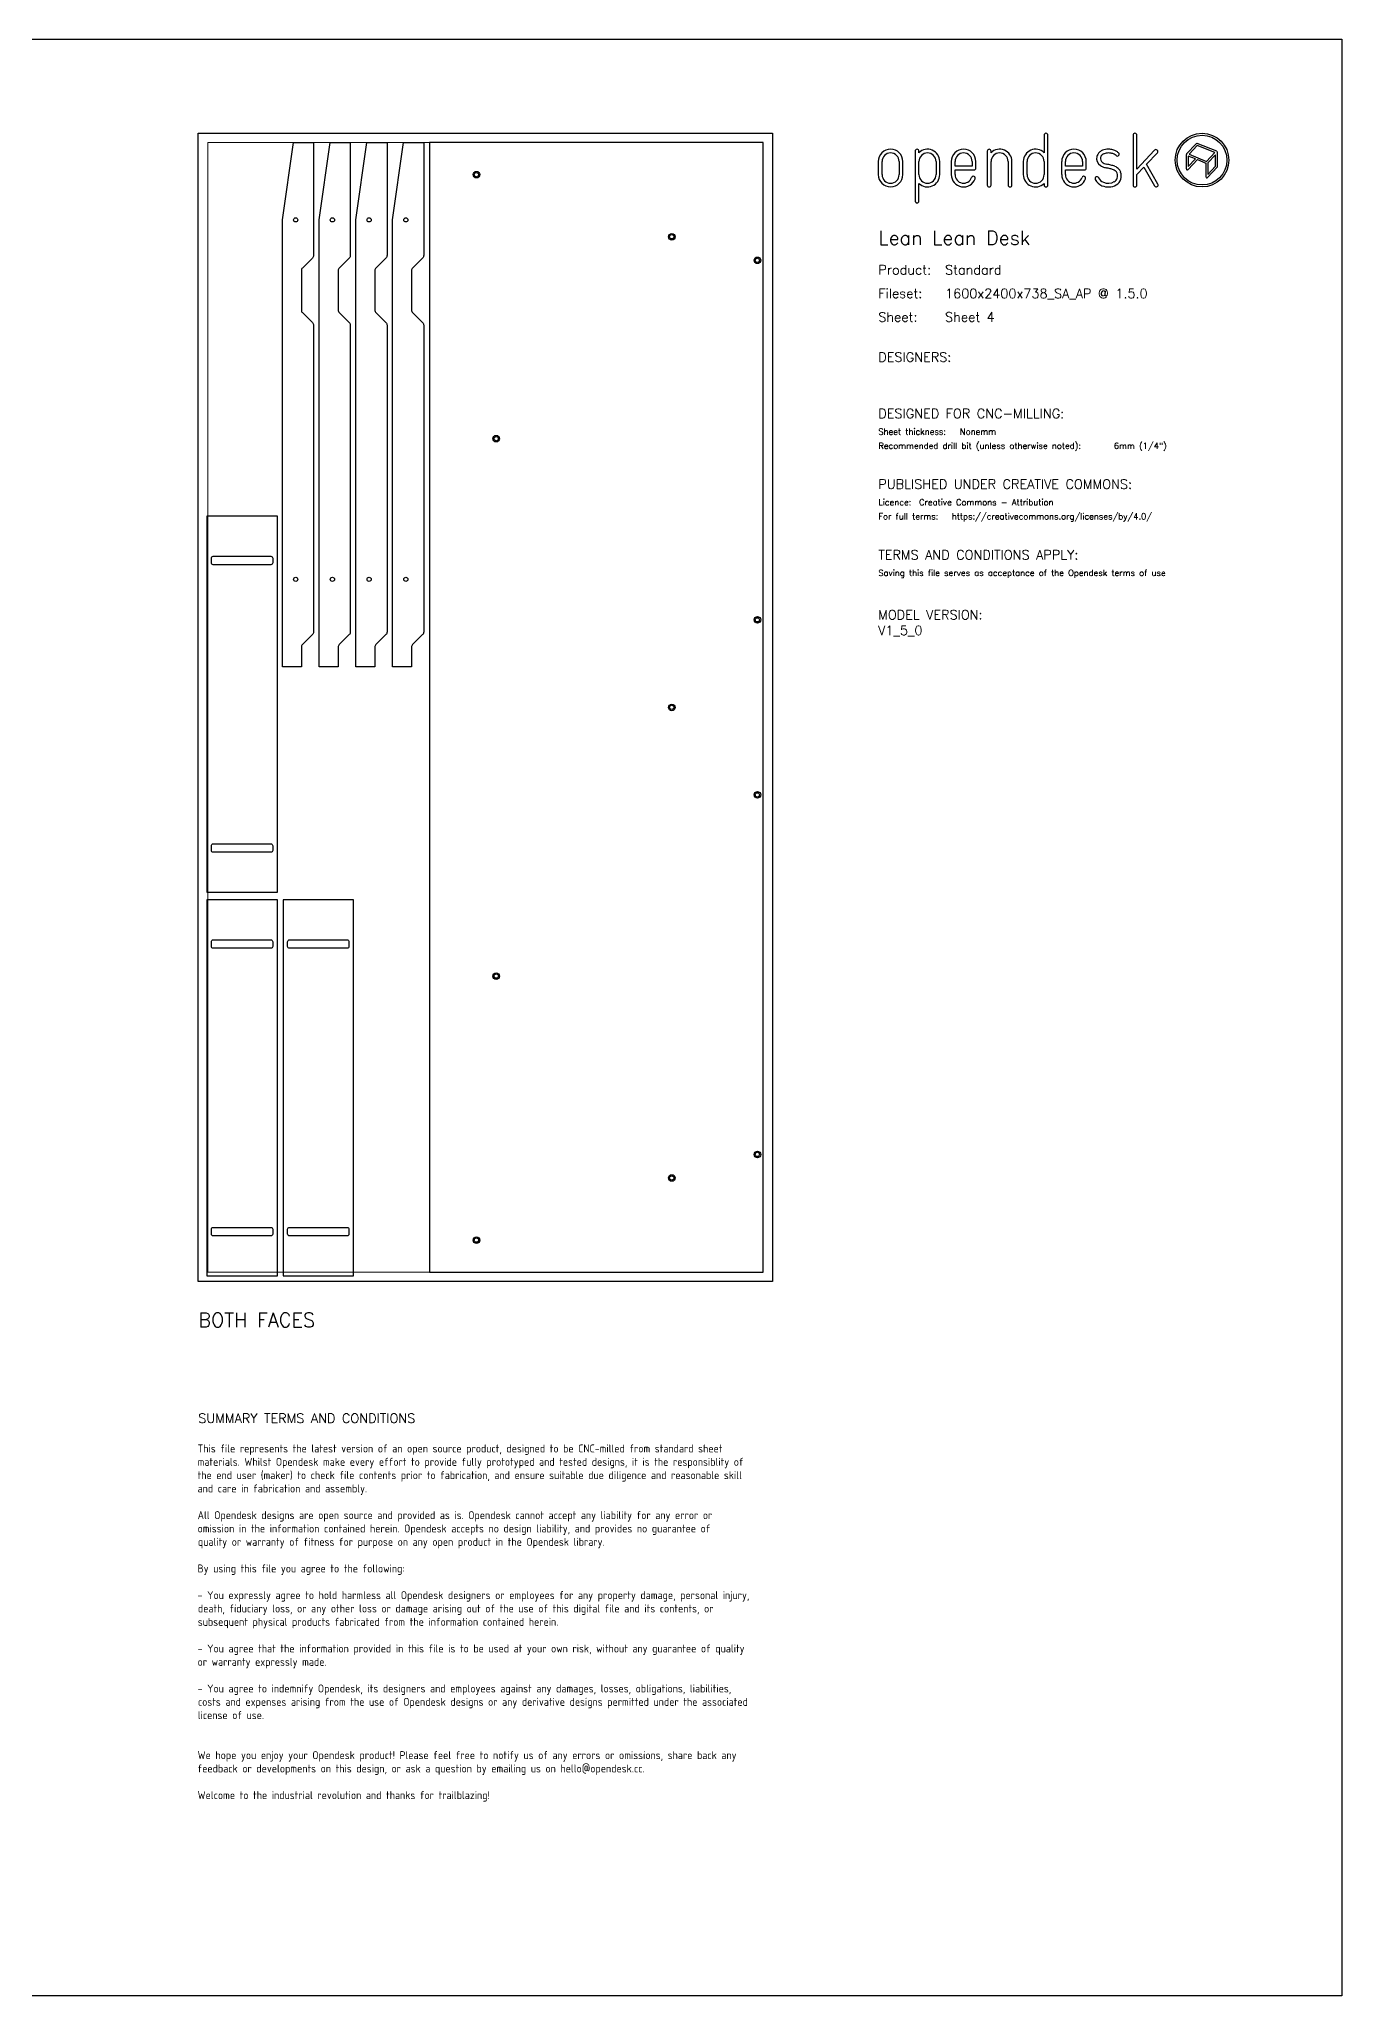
# Model space of a CAD drawing. Header units: millimetres. Extents: x -300 to 5880, y -300 to 4158.
# Drawn here: x 3112 to 5880, y 0 to 4158 of the extents above; entities that cross this region are included whole.
import ezdxf
from ezdxf.enums import TextEntityAlignment as Align

# ---------------------------------------------------------------- set-up
doc = ezdxf.new("R2010")
doc.units = ezdxf.units.MM
doc.layers.add('00-NOPRINT_TEXT', color=7, linetype='Continuous', lineweight=25)
doc.layers.add('00_NOPRINT_TOLERANCE', color=7, linetype='Continuous', lineweight=5)
for name, color, linetype, lineweight, true_color in [('BOARD_$TH-NOMINAL', 3, 'Continuous', 30, 0x00ff00), ('TOP-CUT-OUTSIDE_18.000MM', 220, 'Continuous', 25, 0xff00d1), ('TOP-HOLE-9.000MM-DIAM_14.000MM', 220, 'Continuous', 25, 0xff00c7), ('TOP-HOLE-9.000MM-DIAM_18.000MM', 3, 'Continuous', 25, 0x00ff0c), ('TOP-POCKET-INSIDE_2.000MM', 110, 'Continuous', 25, 0x00ff94), ('TOP-POCKET-INSIDE_9.000MM', 60, 'Continuous', 25, 0xb0ff00)]:
    doc.layers.add(name, color=color, linetype=linetype, lineweight=lineweight, true_color=true_color)
doc.styles.add('OD-ISOCP-17_221', font='isocp.shx')
doc.styles.add('OD-ISOCP-17_222', font='isocp.shx')
doc.styles.add('OD-ISOCP-17_223', font='isocp.shx')
doc.styles.add('OD-ISOCP-17_224', font='isocp.shx')
doc.styles.add('OD-ISOCP-17_225', font='isocp.shx')
doc.styles.add('OD-ISOCP-17_226', font='isocp.shx')
doc.styles.add('OD-ISOCP-17_227', font='isocp.shx')
doc.styles.add('OD-ISOCP-17_228', font='isocp.shx')
doc.styles.add('OD-ISOCP-17_229', font='isocp.shx')
doc.styles.add('OD-ISOCP-17_230', font='isocp.shx')
doc.styles.add('OD-ISOCP-17_231', font='isocp.shx')
doc.styles.add('OD-ISOCP-17_232', font='isocp.shx')
doc.styles.add('OD-ISOCP-17_233', font='isocp.shx')
doc.styles.add('OD-ISOCP-17_234', font='isocp.shx')
doc.styles.add('OD-ISOCP-17_235', font='isocp.shx')
doc.styles.add('OD-ISOCP-17_236', font='isocp.shx')
doc.styles.add('OD-ISOCP-17_237', font='isocp.shx')
doc.styles.add('OD-ISOCP-17_238', font='isocp.shx')
doc.styles.add('OD-ISOCP-17_239', font='isocp.shx')
doc.styles.add('OD-SIMPLEX-13_86', font='simplex.shx')
doc.styles.add('OD-SIMPLEX-20_82', font='simplex.shx')
doc.styles.add('OD-SIMPLEX-20_86', font='simplex.shx')
doc.styles.add('OD-SIMPLEX-20_88', font='simplex.shx')
doc.styles.add('OD-SIMPLEX-30_83', font='simplex.shx')
doc.styles.add('OD-SIMPLEX-30_87', font='simplex.shx')

# ---------------------------------------------------------------- blocks, each defined once
blk = doc.blocks.new('Borders Opendesk_7')
at = {"layer": '00-NOPRINT_TEXT'}
for p, q in [((0, 4158), (5880, 4158)), ((5880, 4158), (5880, 0)), ((5247.4, 3954), (5247.4, 3916.7)), ((5255.3, 3848), (5255.3, 3954)), ((5436.4, 3954), (5436.4, 3848)), ((5444.4, 3881.9), (5444.4, 3954)), ((4973.4, 3920.1), (4973.4, 3814.1)), ((4981.3, 3916.7), (4981.3, 3920.1)), ((5126.6, 3920.1), (5126.6, 3848)), ((5134.5, 3916.7), (5134.5, 3920.1)), ((5482.1, 3922), (5444.4, 3881.9)), ((5464.8, 3892.1), (5487.9, 3916.6)), ((5549.5, 3912.6), (5549.5, 3882.2)), ((5570.5, 3935.8), (5550.1, 3914)), ((5553.7, 3909.6), (5553.7, 3887.4)), ((5568.8, 3903.5), (5553.7, 3909.6)), ((5572.6, 3931.9), (5555.2, 3913.4)), ((5555.2, 3913.4), (5592.6, 3898.3)), ((5610, 3916.9), (5572.6, 3931.9)), ((5614.4, 3919.6), (5572.8, 3936.3)), ((5592.6, 3898.3), (5610, 3916.9)), ((5611.5, 3912.4), (5595.2, 3895.1)), ((5611.5, 3888.1), (5611.5, 3912.4)), ((5615.7, 3887.3), (5615.7, 3917.6)), ((4895, 3898), (4895, 3870.1)), ((4902.9, 3870.1), (4902.9, 3898)), ((4939.3, 3898), (4939.3, 3870.1)), ((4947.3, 3870.1), (4947.3, 3898)), ((4981.3, 3870.1), (4981.3, 3898)), ((5017.7, 3898), (5017.7, 3870.1)), ((5025.6, 3870.1), (5025.6, 3898)), ((5050, 3898), (5050, 3870.1)), ((5058, 3888.1), (5058, 3898)), ((5094.4, 3888.1), (5058, 3888.1)), ((5058, 3870.1), (5058, 3880.1)), ((5058, 3880.1), (5098.3, 3880.1)), ((5094.4, 3898), (5094.4, 3888.1)), ((5102.3, 3884.1), (5102.3, 3898)), ((5134.5, 3848), (5134.5, 3898)), ((5170.9, 3898), (5170.9, 3848)), ((5178.9, 3848), (5178.9, 3898)), ((5203, 3898), (5203, 3870.1)), ((5211, 3870.1), (5211, 3898)), ((5247.4, 3898), (5247.4, 3870.1)), ((5284.6, 3898), (5284.6, 3870.1)), ((5292.6, 3888.1), (5292.6, 3898)), ((5329, 3888.1), (5292.6, 3888.1)), ((5292.6, 3870.1), (5292.6, 3880.1)), ((5292.6, 3880.1), (5332.9, 3880.1)), ((5329, 3898), (5329, 3888.1)), ((5336.9, 3884.1), (5336.9, 3898)), ((5444.4, 3870.4), (5459.1, 3886)), ((5444.4, 3848), (5444.4, 3870.4)), ((5459.1, 3886), (5482.1, 3846)), ((5489, 3850), (5464.8, 3892.1)), ((5553.1, 3880.8), (5572.9, 3901.9)), ((5553.7, 3887.4), (5568.8, 3903.5)), ((5572.9, 3901.9), (5591.1, 3894.5)), ((5591.1, 3894.5), (5591.1, 3865.5)), ((5594.7, 3864.1), (5615.1, 3885.8)), ((5595.2, 3895.1), (5595.2, 3870.7)), ((5595.2, 3870.7), (5611.5, 3888.1)), ((4981.3, 3814.1), (4981.3, 3851.4)), ((5247.4, 3851.4), (5247.4, 3848)), ((5880, 0), (0, 0))]:
    blk.add_line(p, q, dxfattribs=at)
for radius in [57, 52.9]:
    blk.add_circle((5582.9, 3901), radius, dxfattribs=at)
for centre, radius, start, end in [((5251.3, 3954), 3.97, 0, 180), ((5440.4, 3954), 3.97, 0, 180), ((4921.1, 3898), 26.1, 0, 180), ((4921.1, 3898), 18.2, 0, 180), ((4977.3, 3920.1), 3.97, 0, 180), ((4999.5, 3898), 26.1, 0, 134.1316), ((4999.5, 3898), 18.2, 0, 180), ((5076.2, 3898), 26.1, 0, 180), ((5076.2, 3898), 18.2, 0, 180), ((5130.6, 3920.1), 3.97, 0, 180), ((5152.7, 3898), 26.1, 0, 134.1316), ((5152.7, 3898), 18.2, 0, 180), ((5229.2, 3898), 26.1, 45.8684, 180), ((5229.2, 3898), 18.2, 0, 180), ((5310.8, 3898), 26.1, 0, 180), ((5310.8, 3898), 18.2, 0, 180), ((5377.2, 3904.5), 18.3, 167.0964, 235.8453), ((5375.9, 3904.8), 16.9, 150.5139, 167.0489), ((5377.5, 3903.4), 19, 138.9882, 149.267), ((5377.5, 3903.4), 19, 127.9168, 138.9882), ((5380.5, 3899.5), 24, 111.7012, 127.9168), ((5375.9, 3904.8), 8.99, 151.0519, 168.0238), ((5377.5, 3903.4), 11.1, 138.9882, 148.8091), ((5377.5, 3903.4), 11.1, 127.9168, 138.9882), ((5380.5, 3899.5), 16, 111.7012, 127.9168), ((5383.5, 3891.9), 32.1, 90, 111.7012), ((5383.5, 3891.9), 24.2, 90, 111.7012), ((5383.5, 3878.8), 45.3, 80.7104, 90), ((5383.5, 3878.8), 37.3, 80.7104, 90), ((5385.9, 3893.2), 22.7, 71.5035, 80.7104), ((5385.9, 3893.2), 30.7, 71.5035, 80.7104), ((5387.1, 3896.7), 19, 61.0356, 71.5035), ((5387.1, 3896.7), 26.9, 61.0356, 71.5035), ((5387.1, 3896.7), 19, 46.7983, 61.0356), ((5387.1, 3896.7), 26.9, 46.7983, 61.0356), ((5402.8, 3913.5), 3.97, 226.7983, 46.7983), ((5485, 3919.3), 3.97, 316.7135, 136.7135), ((5551.6, 3912.6), 2.06, 136.7696, 180), ((5572, 3934.4), 2.06, 68.0714, 136.7696), ((5613.6, 3917.6), 2.06, 0, 68.0714), ((4921.1, 3870.1), 26.1, 180, 0), ((4921.1, 3870.1), 18.2, 180, 0), ((4999.5, 3870.1), 18.2, 180, 0), ((4999.5, 3870.1), 26.1, 225.8684, 0), ((5076.2, 3870.1), 26.1, 180, 340.0258), ((5076.2, 3870.1), 18.2, 180, 340.0258), ((5098.3, 3884.1), 3.97, 270, 0), ((5229.2, 3870.1), 26.1, 180, 314.1316), ((5229.2, 3870.1), 18.2, 180, 0), ((5310.8, 3870.1), 26.1, 180, 340.0258), ((5310.8, 3870.1), 18.2, 180, 340.0258), ((5332.9, 3884.1), 3.97, 270, 0), ((5377.2, 3904.5), 10.3, 167.9603, 235.8613), ((5382, 3911.6), 26.9, 235.8511, 248.0912), ((5382, 3911.6), 18.9, 235.8511, 248.0912), ((5388.7, 3928.4), 44.9, 248.0912, 257.5385), ((5388.7, 3928.4), 37, 248.0912, 257.5385), ((5300, 3526.6), 366.5, 76.1947, 77.5385), ((5300, 3526.6), 374.5, 76.1947, 77.5385), ((5372.7, 3822.5), 61.9, 69.1442, 76.1947), ((5372.7, 3822.5), 69.8, 69.1442, 76.1947), ((5389.5, 3866.6), 14.6, 38.9291, 69.1442), ((5389.5, 3866.6), 22.5, 38.9291, 69.1442), ((5393.9, 3870.2), 8.99, 17.5834, 38.9291), ((5385.6, 3867.6), 17.6, 343.8033, 17.5834), ((5393.9, 3870.2), 16.9, 17.5834, 38.9291), ((5385.6, 3867.6), 25.5, 343.8033, 17.5834), ((5551.6, 3882.2), 2.06, 180, 316.7696), ((5613.6, 3887.3), 2.06, 316.7696, 0), ((5097, 3862.6), 3.97, 340.0258, 160.0258), ((5130.6, 3848), 3.97, 180, 0), ((5174.9, 3848), 3.97, 180, 0), ((5251.3, 3848), 3.97, 180, 0), ((5331.6, 3862.6), 3.97, 340.0258, 160.0258), ((5359.7, 3861.7), 3.97, 24.786, 204.786), ((5380.2, 3871.2), 26.6, 204.786, 247.9544), ((5380.2, 3871.2), 18.7, 204.786, 247.9544), ((5383.5, 3879.3), 35.4, 247.9544, 298.2026), ((5383.5, 3879.3), 27.4, 247.9544, 298.2026), ((5390.6, 3866.1), 12.5, 298.2026, 343.8033), ((5390.6, 3866.1), 20.4, 298.2026, 343.8033), ((5440.4, 3848), 3.97, 180, 0), ((5485.5, 3848), 3.97, 209.8417, 29.8417), ((5593.2, 3865.5), 2.06, 180, 316.7696), ((4977.3, 3814.1), 3.97, 180, 0)]:
    blk.add_arc(centre, radius, start, end, dxfattribs=at)
at = {"layer": '00_NOPRINT_TOLERANCE', "ltscale": 0.379202}
for p, q in [((3450, 3958), (4670, 3958)), ((3450, 1518), (3450, 3958)), ((4670, 3958), (4670, 1518)), ((4670, 1518), (3450, 1518))]:
    blk.add_line(p, q, dxfattribs=at)
at = {"layer": '00_NOPRINT_TOLERANCE', "ltscale": 0.380876}
for p, q in [((3470, 3938), (4650, 3938)), ((4650, 1538), (3470, 1538))]:
    blk.add_line(p, q, dxfattribs=at)
at = {"layer": '00_NOPRINT_TOLERANCE', "ltscale": 0.380023}
for p, q in [((3470, 1538), (3470, 3938)), ((4650, 3938), (4650, 1538))]:
    blk.add_line(p, q, dxfattribs=at)
at = {"layer": 'BOARD_$TH-NOMINAL'}
for p, q in [((3450, 3958), (4670, 3958)), ((3450, 1518), (3450, 3958)), ((4670, 3958), (4670, 1518)), ((4670, 1518), (3450, 1518))]:
    blk.add_line(p, q, dxfattribs=at)
at = {"layer": '00-NOPRINT_TEXT'}
for s, height, style, p in [('Lean Lean Desk', 30, 'OD-SIMPLEX-30_83', (4895, 3720.9)), ('Product:', 20, 'OD-SIMPLEX-20_82', (4895, 3657.9)), ('Standard', 20, 'OD-SIMPLEX-20_82', (5036.9, 3657.9)), ('Fileset:', 20, 'OD-SIMPLEX-20_82', (4895, 3607.7)), ('1600x2400x738_SA_AP @ 1.5.0', 20, 'OD-SIMPLEX-20_82', (5036.9, 3607.6)), ('Sheet:', 20, 'OD-SIMPLEX-20_82', (4895, 3557.4)), ('Sheet 4', 20, 'OD-SIMPLEX-20_82', (5036.9, 3557.5)), ('DESIGNERS:', 20, 'OD-SIMPLEX-20_82', (4895, 3472.4)), ('DESIGNED FOR CNC-MILLING:', 20, 'OD-SIMPLEX-20_82', (4895, 3352.4)), ('Sheet thickness:', 13, 'OD-SIMPLEX-13_86', (4895, 3317.4)), ('Nonemm', 13, 'OD-SIMPLEX-13_86', (5068.3, 3317.4)), ('Recommended drill bit (unless otherwise noted):', 13, 'OD-SIMPLEX-13_86', (4895, 3287.4)), ('6mm (1/4")', 13, 'OD-SIMPLEX-13_86', (5395.5, 3287.4)), ('PUBLISHED UNDER CREATIVE COMMONS:', 20, 'OD-SIMPLEX-20_82', (4895, 3202.4)), ('Licence:', 13, 'OD-SIMPLEX-13_86', (4895, 3167.4)), ('Creative Commons - Attribution', 13, 'OD-SIMPLEX-13_86', (4981.5, 3167.4)), ('For full terms:', 13, 'OD-SIMPLEX-13_86', (4895, 3137.4)), ('https://creativecommons.org/licenses/by/4.0/', 13, 'OD-SIMPLEX-13_86', (5051.1, 3137.4)), ('TERMS AND CONDITIONS APPLY:', 20, 'OD-SIMPLEX-20_82', (4895, 3052.3)), ('Saving this file serves as acceptance of the Opendesk terms of use ', 13, 'OD-SIMPLEX-13_86', (4895, 3017.3))]:
    blk.add_text(s, height=height, dxfattribs=dict(at, style=style)).set_placement(p)
at = {"layer": '00-NOPRINT_TEXT', "color": 7}
for s, height, style, p in [('BOTH FACES', 30, 'OD-SIMPLEX-30_87', (3450, 1451.3)), ('SUMMARY TERMS AND CONDITIONS', 20, 'OD-SIMPLEX-20_86', (3450, 1237.4))]:
    blk.add_text(s, height=height, dxfattribs=dict(at, style=style)).set_placement(p, align=Align.TOP_LEFT)
for s, style, p in [('This file represents the latest version of an open source product, designed to be CNC-milled from standard sheet', 'OD-ISOCP-17_221', (3448.5, 1154.7)), ('materials. Whilst Opendesk make every effort to provide fully prototyped and tested designs, it is the responsiblity of', 'OD-ISOCP-17_222', (3448.5, 1126.3)), ('the end user (maker) to check file contents prior to fabrication, and ensure suitable due diligence and reasonable skill', 'OD-ISOCP-17_223', (3448.5, 1098)), ('and care in fabrication and assembly.', 'OD-ISOCP-17_224', (3448.5, 1069.7)), ('All Opendesk designs are open source and provided as is. Opendesk cannot accept any liability for any error or', 'OD-ISOCP-17_225', (3448.5, 1013)), ('omission in the information contained herein. Opendesk accepts no design liability, and provides no guarantee of', 'OD-ISOCP-17_226', (3448.5, 984.7)), ('quality or warranty of fitness for purpose on any open product in the Opendesk library.', 'OD-ISOCP-17_227', (3449.1, 956.3)), ('By using this file you agree to the following:', 'OD-ISOCP-17_228', (3448.5, 899.7)), ('- You expressly agree to hold harmless all Opendesk designers or employees for any property damage, personal injury,', 'OD-ISOCP-17_229', (3448.5, 843)), ('death, fiduciary loss, or any other loss or damage arising out of the use of this digital file and its contents, or', 'OD-ISOCP-17_230', (3449.1, 814.7)), ('subsequent physical products fabricated from the information contained herein.', 'OD-ISOCP-17_231', (3449, 786.3)), ('- You agree that the information provided in this file is to be used at your own risk, without any guarantee of quality', 'OD-ISOCP-17_232', (3448.5, 729.7)), ('or warranty expressly made.', 'OD-ISOCP-17_233', (3448.5, 701.3)), ('- You agree to indemnify Opendesk, its designers and employees against any damages, losses, obligations, liabilities,', 'OD-ISOCP-17_234', (3448.5, 644.7)), ('costs and expenses arising from the use of Opendesk designs or any derivative designs permitted under the associated', 'OD-ISOCP-17_235', (3449.1, 616.3)), ('license of use.', 'OD-ISOCP-17_236', (3448.8, 588)), ('We hope you enjoy your Opendesk product! Please feel free to notify us of any errors or omissions, share back any', 'OD-ISOCP-17_237', (3448.5, 503)), ('feedback or developments on this design, or ask a question by emailing us on hello@opendesk.cc.', 'OD-ISOCP-17_238', (3448.5, 474.7)), ('Welcome to the industrial revolution and thanks for trailblazing!', 'OD-ISOCP-17_239', (3448.5, 418))]:
    blk.add_text(s, height=17, dxfattribs=dict(at, style=style)).set_placement(p)

msp = doc.modelspace()

# ---------------------------------------------------------------- linework, layer by layer
at = {"layer": 'TOP-CUT-OUTSIDE_18.000MM'}
for points in [[(3692.7, 2892.7), (3671.3, 2871.3, 0.198909), (3669, 2865.7), (3669, 2824), (3629, 2824), (3629, 3774), (3652, 3938), (3695, 3938), (3695, 3698.6, -0.198909), (3692.7, 3692.9), (3671.3, 3671.6, 0.198909), (3669, 3666), (3669, 3582.6, 0.198909), (3671.3, 3576.9), (3692.7, 3555.6, -0.198909), (3695, 3550), (3695, 2898.3, -0.198909)], [(3770.7, 2892.7), (3749.3, 2871.3, 0.198909), (3747, 2865.7), (3747, 2824), (3707, 2824), (3707, 3774), (3730, 3938), (3773, 3938), (3773, 3698.6, -0.198909), (3770.7, 3692.9), (3749.3, 3671.6, 0.198909), (3747, 3666), (3747, 3582.6, 0.198909), (3749.3, 3576.9), (3770.7, 3555.6, -0.198909), (3773, 3550), (3773, 2898.3, -0.198909)], [(3848.7, 2892.7), (3827.3, 2871.3, 0.198909), (3825, 2865.7), (3825, 2824), (3785, 2824), (3785, 3774), (3808, 3938), (3851, 3938), (3851, 3698.6, -0.198909), (3848.7, 3692.9), (3827.3, 3671.6, 0.198909), (3825, 3666), (3825, 3582.6, 0.198909), (3827.3, 3576.9), (3848.7, 3555.6, -0.198909), (3851, 3550), (3851, 2898.3, -0.198909)], [(3903, 2865.7), (3903, 2824), (3863, 2824), (3863, 3774), (3886, 3938), (3929, 3938), (3929, 3698.6, -0.198909), (3926.7, 3692.9), (3905.3, 3671.6, 0.198909), (3903, 3666), (3903, 3582.6, 0.198909), (3905.3, 3576.9), (3926.7, 3555.6, -0.198909), (3929, 3550), (3929, 2898.3, -0.198909), (3926.7, 2892.7), (3905.3, 2871.3, 0.198909)]]:
    msp.add_lwpolyline(points, format="xyb", close=True, dxfattribs=at)
for points in [[(4650, 1538), (4650, 3938), (3941, 3938), (3941, 1538)], [(3618, 3144), (3468, 3144), (3468, 2345), (3618, 2345)], [(3618, 1530), (3618, 2329), (3468, 2329), (3468, 1530)], [(3630, 1530), (3780, 1530), (3780, 2329), (3630, 2329)]]:
    msp.add_lwpolyline(points, close=True, dxfattribs=at)
at = {"layer": 'TOP-HOLE-9.000MM-DIAM_14.000MM'}
for centre in [(4041, 3870), (4456, 3738), (4638, 3688), (4083, 3309), (4638, 2924), (4456, 2738), (4638, 2552), (4083, 2167), (4638, 1788), (4456, 1738), (4041, 1606)]:
    msp.add_circle(centre, 4.5, dxfattribs=at)
at = {"layer": 'TOP-HOLE-9.000MM-DIAM_18.000MM'}
for centre in [(3657, 3774), (3735, 3774), (3813, 3774), (3891, 3774), (3657, 3010), (3735, 3010), (3813, 3010), (3891, 3010)]:
    msp.add_circle(centre, 4.5, dxfattribs=at)
at = {"layer": 'TOP-POCKET-INSIDE_2.000MM'}
for centre in [(4041, 3870), (4456, 3738), (4638, 3688), (4083, 3309), (4638, 2924), (4456, 2738), (4638, 2552), (4083, 2167), (4638, 1788), (4456, 1738), (4041, 1606)]:
    msp.add_circle(centre, 7, dxfattribs=at)
at = {"layer": 'TOP-POCKET-INSIDE_9.000MM'}
for points in [[(3604.2, 3041), (3481.8, 3041, -0.414214), (3477.8, 3045), (3477.8, 3055, -0.414214), (3481.8, 3059), (3604.2, 3059, -0.414214), (3608.2, 3055), (3608.2, 3045, -0.414214)], [(3481.8, 2448), (3604.2, 2448, -0.414214), (3608.2, 2444), (3608.2, 2434, -0.414214), (3604.2, 2430), (3481.8, 2430, -0.414214), (3477.8, 2434), (3477.8, 2444, -0.414214)], [(3604.2, 2226), (3481.8, 2226, -0.414214), (3477.8, 2230), (3477.8, 2240, -0.414214), (3481.8, 2244), (3604.2, 2244, -0.414214), (3608.2, 2240), (3608.2, 2230, -0.414214)], [(3643.7, 2226, -0.414214), (3639.7, 2230), (3639.7, 2240, -0.414214), (3643.7, 2244), (3766.2, 2244, -0.414214), (3770.2, 2240), (3770.2, 2230, -0.414214), (3766.2, 2226)], [(3477.8, 1619), (3477.8, 1629, -0.414214), (3481.8, 1633), (3604.2, 1633, -0.414214), (3608.2, 1629), (3608.2, 1619, -0.414214), (3604.2, 1615), (3481.8, 1615, -0.414214)], [(3766.2, 1615), (3643.7, 1615, -0.414214), (3639.7, 1619), (3639.7, 1629, -0.414214), (3643.7, 1633), (3766.2, 1633, -0.414214), (3770.2, 1629), (3770.2, 1619, -0.414214)]]:
    msp.add_lwpolyline(points, format="xyb", close=True, dxfattribs=at)

# ---------------------------------------------------------------- block references
msp.add_blockref('Borders Opendesk_7', (0, 0))

# ---------------------------------------------------------------- texts
at = {"insert": (4894.6, 2944.9), "char_height": 20, "width": 292.308, "attachment_point": 1, "style": 'OD-SIMPLEX-20_88'}
msp.add_mtext('MODEL VERSION:\\PV1_5_0', dxfattribs=at)

doc.saveas('drawing.dxf')
